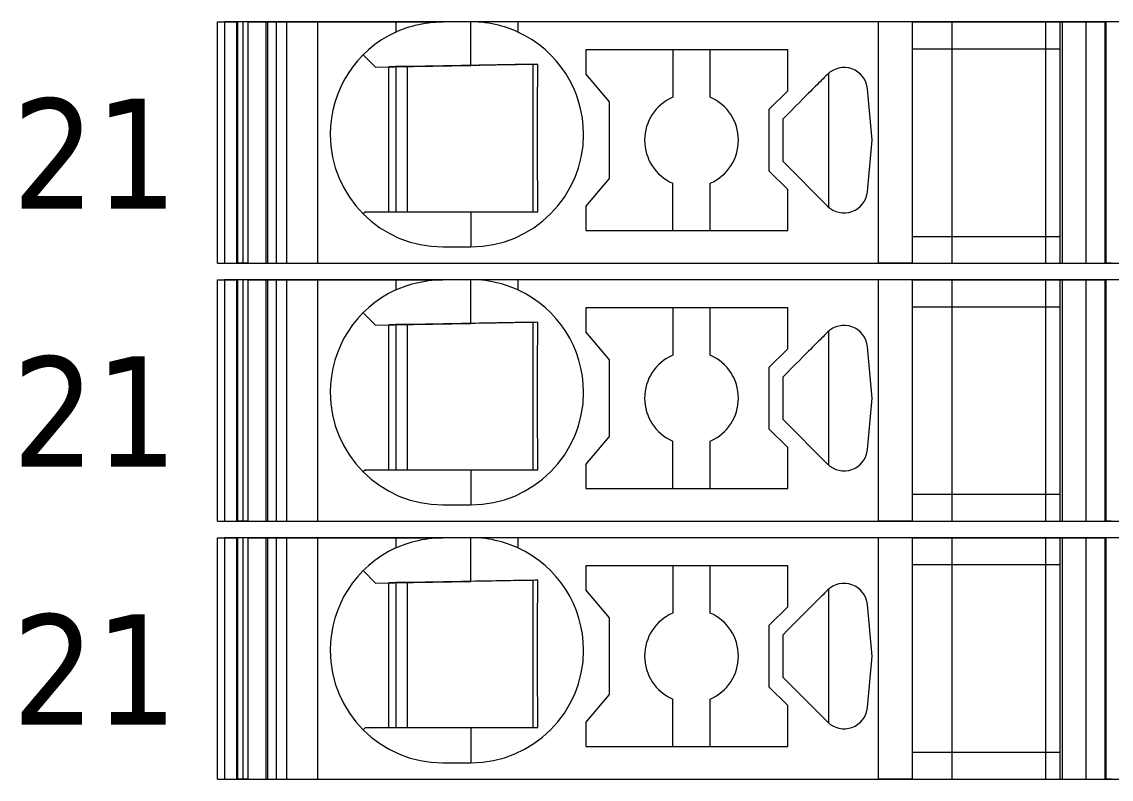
# Model space of a CAD drawing. Header units: millimetres. Extents: x 0 to 1680, y 0 to 1188.
# Drawn here: x 896.68 to 919.89, y 408.35 to 424.5 of the extents above; entities that cross this region are included whole.
import ezdxf
from ezdxf.enums import TextEntityAlignment as Align

# ---------------------------------------------------------------- set-up
doc = ezdxf.new("R2010")
doc.units = ezdxf.units.MM
for name, color, linetype, lineweight in [('EPLAN309', 5, 'Continuous', 5), ('EPLAN493', 5, 'Continuous', 5), ('MAIN-1', 7, 'Continuous', 5), ('MAIN-2', 7, 'Continuous', 5)]:
    doc.layers.add(name, color=color, linetype=linetype, lineweight=lineweight)
doc.styles.add('Tahoma', font='')
doc.styles.get('Tahoma').set_extended_font_data('Tahoma')

# ---------------------------------------------------------------- blocks, each defined once
blk = doc.blocks.new('EPLSYM_LibrarySPECIAL_Symbol12_Variant0_Placement8_36')
at = {"layer": 'EPLAN309', "lineweight": 13, "ltscale": 16}
blk.add_lwpolyline([(0, -5.15), (68.15, -5.15), (68.15, 0), (0, 0)], close=True, dxfattribs=at)
at = {"layer": 'EPLAN493', "color": 5, "style": 'Tahoma'}
blk.add_attdef('17_20450', text='', height=2.3478, dxfattribs=at).set_placement((0, -21.83478), align=Align.MIDDLE_RIGHT)
blk = doc.blocks.new('EPLSYM_LibrarySPECIAL_Symbol12_Variant0_Placement8_37')
at = {"layer": 'EPLAN309', "lineweight": 13, "ltscale": 16}
blk.add_lwpolyline([(0, -5.15), (68.15, -5.15), (68.15, 0), (0, 0)], close=True, dxfattribs=at)
at = {"layer": 'EPLAN493', "color": 5, "style": 'Tahoma'}
blk.add_attdef('17_20450', text='', height=2.3478, dxfattribs=at).set_placement((0, -21.83478), align=Align.MIDDLE_RIGHT)
blk = doc.blocks.new('EPLSYM_LibrarySPECIAL_Symbol12_Variant0_Placement8_38')
at = {"layer": 'EPLAN309', "lineweight": 13, "ltscale": 16}
blk.add_lwpolyline([(0, -5.15), (68.15, -5.15), (68.15, 0), (0, 0)], close=True, dxfattribs=at)
at = {"layer": 'EPLAN493', "color": 5, "style": 'Tahoma'}
blk.add_attdef('17_20450', text='', height=2.3478, dxfattribs=at).set_placement((0, -21.83478), align=Align.MIDDLE_RIGHT)

msp = doc.modelspace()

# ---------------------------------------------------------------- linework, layer by layer
at = {"layer": 'MAIN-1'}
for p, q in [((900.85, 424.5), (901.284, 424.5)), ((900.85, 419.35), (900.85, 424.5)), ((901.393, 424.5), (901.284, 424.5)), ((901.284, 419.35), (901.284, 424.5)), ((901.501, 424.5), (901.393, 424.5)), ((901.393, 419.35), (901.393, 424.5)), ((901.501, 424.5), (904.65, 424.5)), ((901.501, 419.35), (901.501, 424.5)), ((904.65, 424.5), (905.65, 424.5)), ((904.65, 424.5), (904.65, 424.282)), ((904.813, 424.349), (904.872, 424.37)), ((904.872, 424.37), (904.933, 424.39)), ((904.933, 424.39), (904.997, 424.409)), ((904.997, 424.409), (905.063, 424.427)), ((905.063, 424.427), (905.131, 424.443)), ((905.131, 424.443), (905.201, 424.458)), ((905.201, 424.458), (905.272, 424.47)), ((905.272, 424.47), (905.346, 424.481)), ((905.346, 424.481), (905.421, 424.489)), ((905.421, 424.489), (905.497, 424.495)), ((905.497, 424.495), (905.573, 424.499)), ((905.573, 424.499), (905.65, 424.5)), ((906.25, 424.5), (905.65, 424.5)), ((906.327, 424.499), (906.25, 424.5)), ((907.25, 424.5), (906.25, 424.5)), ((906.25, 423.568), (906.25, 424.5)), ((906.403, 424.495), (906.327, 424.499)), ((906.479, 424.489), (906.403, 424.495)), ((906.554, 424.481), (906.479, 424.489)), ((906.628, 424.47), (906.554, 424.481)), ((906.699, 424.458), (906.628, 424.47)), ((906.769, 424.443), (906.699, 424.458)), ((906.837, 424.427), (906.769, 424.443)), ((906.903, 424.409), (906.837, 424.427)), ((906.967, 424.39), (906.903, 424.409)), ((907.028, 424.37), (906.967, 424.39)), ((907.087, 424.349), (907.028, 424.37)), ((914.932, 424.5), (907.25, 424.5)), ((907.25, 424.5), (907.25, 424.282)), ((915.65, 424.5), (914.932, 424.5)), ((914.932, 419.35), (914.932, 424.5)), ((915.65, 424.5), (918.8, 424.5)), ((915.65, 424.5), (915.65, 419.35)), ((918.8, 424.5), (919.35, 424.5)), ((918.8, 424.5), (918.8, 419.35)), ((919.35, 424.5), (919.784, 424.5)), ((919.35, 424.5), (919.35, 419.35)), ((919.893, 424.5), (919.784, 424.5)), ((919.784, 419.35), (919.784, 424.5)), ((904.65, 424.282), (904.702, 424.305)), ((904.702, 424.305), (904.756, 424.327)), ((904.756, 424.327), (904.813, 424.349)), ((907.144, 424.327), (907.087, 424.349)), ((907.198, 424.305), (907.144, 424.327)), ((907.25, 424.282), (907.198, 424.305)), ((915.65, 423.925), (918.8, 423.925)), ((903.953, 423.797), (904.217, 423.533)), ((908.7, 423.9), (908.7, 423.389)), ((913, 423.9), (908.7, 423.9)), ((910.55, 423.9), (910.55, 422.892)), ((911.35, 422.892), (911.35, 423.9)), ((913, 423.029), (913, 423.9)), ((904.217, 423.533), (906.25, 423.568)), ((904.5, 420.45), (904.5, 423.538)), ((904.65, 423.54), (904.65, 420.45)), ((904.9, 420.45), (904.9, 423.545)), ((906.345, 423.57), (906.25, 423.568)), ((906.438, 423.571), (906.345, 423.57)), ((906.53, 423.573), (906.438, 423.571)), ((906.618, 423.575), (906.53, 423.573)), ((906.703, 423.576), (906.618, 423.575)), ((906.786, 423.577), (906.703, 423.576)), ((906.865, 423.579), (906.786, 423.577)), ((906.943, 423.58), (906.865, 423.579)), ((907.017, 423.581), (906.943, 423.58)), ((907.09, 423.582), (907.017, 423.581)), ((907.16, 423.584), (907.09, 423.582)), ((907.229, 423.585), (907.16, 423.584)), ((907.297, 423.586), (907.229, 423.585)), ((907.363, 423.587), (907.297, 423.586)), ((907.428, 423.588), (907.363, 423.587)), ((907.491, 423.589), (907.428, 423.588)), ((907.554, 423.59), (907.491, 423.589)), ((907.615, 423.591), (907.554, 423.59)), ((907.579, 420.45), (907.579, 423.591)), ((907.676, 423.592), (907.615, 423.591)), ((907.674, 423.377), (907.675, 423.45)), ((907.675, 423.45), (907.676, 423.522)), ((907.676, 423.522), (907.676, 423.592)), ((907.672, 423.149), (907.673, 423.227)), ((907.673, 423.303), (907.674, 423.377)), ((907.673, 423.227), (907.673, 423.303)), ((909.2, 422.793), (908.7, 423.389)), ((913.69, 423.222), (913.658, 423.191)), ((913.721, 423.253), (913.69, 423.222)), ((913.752, 423.285), (913.721, 423.253)), ((913.784, 423.316), (913.752, 423.285)), ((913.815, 423.347), (913.784, 423.316)), ((913.846, 423.379), (913.815, 423.347)), ((913.867, 423.398), (913.867, 420.552)), ((907.67, 422.988), (907.671, 423.07)), ((907.67, 422.904), (907.67, 422.988)), ((907.671, 423.07), (907.672, 423.149)), ((912.6, 422.629), (913, 423.029)), ((913.483, 423.015), (913.443, 422.975)), ((913.521, 423.053), (913.483, 423.015)), ((913.558, 423.09), (913.521, 423.053)), ((913.594, 423.126), (913.558, 423.09)), ((913.627, 423.159), (913.594, 423.126)), ((913.658, 423.191), (913.627, 423.159)), ((914.802, 421.975), (914.698, 423.072)), ((907.669, 422.817), (907.67, 422.904)), ((907.669, 422.726), (907.669, 422.817)), ((909.2, 421.157), (909.2, 422.793)), ((913.242, 422.774), (913.158, 422.69)), ((913.323, 422.856), (913.242, 422.774)), ((913.402, 422.934), (913.323, 422.856)), ((913.443, 422.975), (913.402, 422.934)), ((907.667, 422.431), (907.668, 422.534)), ((907.668, 422.632), (907.669, 422.726)), ((907.668, 422.534), (907.668, 422.632)), ((912.6, 422.629), (912.6, 421.321)), ((912.986, 422.518), (912.9, 422.432)), ((913.072, 422.604), (912.986, 422.518)), ((913.158, 422.69), (913.072, 422.604)), ((907.667, 422.324), (907.667, 422.431)), ((907.667, 422.213), (907.667, 422.324)), ((912.9, 422.302), (912.9, 422.432)), ((912.9, 422.171), (912.9, 422.302)), ((907.667, 422.1), (907.667, 422.213)), ((907.667, 421.979), (907.667, 422.1)), ((912.9, 422.04), (912.9, 422.171)), ((907.667, 421.861), (907.667, 421.979)), ((907.667, 421.747), (907.667, 421.861)), ((912.9, 421.91), (912.9, 422.04)), ((912.9, 421.779), (912.9, 421.91)), ((914.698, 420.878), (914.802, 421.975)), ((907.668, 421.638), (907.667, 421.747)), ((907.668, 421.534), (907.668, 421.638)), ((912.9, 421.648), (912.9, 421.779)), ((912.9, 421.518), (912.9, 421.648)), ((907.669, 421.434), (907.668, 421.534)), ((907.669, 421.339), (907.669, 421.434)), ((912.9, 421.518), (913.846, 420.571)), ((907.67, 421.248), (907.669, 421.339)), ((907.671, 421.159), (907.67, 421.248)), ((907.672, 421.073), (907.671, 421.159)), ((908.7, 420.561), (909.2, 421.157)), ((913, 420.921), (912.6, 421.321)), ((907.672, 420.99), (907.672, 421.073)), ((907.673, 420.908), (907.672, 420.99)), ((907.674, 420.829), (907.673, 420.908)), ((910.55, 420.05), (910.55, 421.058)), ((911.35, 420.05), (911.35, 421.058)), ((913, 420.05), (913, 420.921)), ((907.675, 420.75), (907.674, 420.829)), ((907.676, 420.674), (907.675, 420.75)), ((907.676, 420.598), (907.676, 420.674)), ((904, 420.45), (903.953, 420.403)), ((904, 420.45), (906.25, 420.45)), ((906.25, 420.45), (906.342, 420.45)), ((906.25, 420.45), (906.25, 419.7)), ((906.342, 420.45), (906.433, 420.45)), ((906.433, 420.45), (906.523, 420.45)), ((906.523, 420.45), (906.61, 420.45)), ((906.61, 420.45), (906.695, 420.45)), ((906.695, 420.45), (906.778, 420.45)), ((906.778, 420.45), (906.858, 420.45)), ((906.858, 420.45), (906.936, 420.45)), ((906.936, 420.45), (907.011, 420.45)), ((907.011, 420.45), (907.085, 420.45)), ((907.085, 420.45), (907.157, 420.45)), ((907.157, 420.45), (907.226, 420.45)), ((907.226, 420.45), (907.295, 420.45)), ((907.295, 420.45), (907.361, 420.45)), ((907.361, 420.45), (907.427, 420.45)), ((907.427, 420.45), (907.491, 420.45)), ((907.491, 420.45), (907.555, 420.45)), ((907.555, 420.45), (907.617, 420.45)), ((907.617, 420.45), (907.678, 420.45)), ((907.677, 420.524), (907.676, 420.598)), ((907.678, 420.45), (907.677, 420.524)), ((908.7, 420.561), (908.7, 420.05)), ((908.7, 420.05), (913, 420.05)), ((915.65, 419.925), (918.8, 419.925)), ((905.65, 419.7), (906.25, 419.7)), ((900.85, 419.35), (901.284, 419.35)), ((901.393, 419.35), (901.284, 419.35)), ((901.501, 419.35), (901.393, 419.35)), ((901.501, 419.35), (914.932, 419.35)), ((915.65, 419.35), (914.932, 419.35)), ((915.65, 419.35), (918.8, 419.35)), ((918.8, 419.35), (919.35, 419.35)), ((919.35, 419.35), (919.784, 419.35)), ((919.893, 419.35), (919.784, 419.35)), ((900.85, 419), (901.284, 419)), ((900.85, 413.85), (900.85, 419)), ((901.393, 419), (901.284, 419)), ((901.284, 413.85), (901.284, 419)), ((901.501, 419), (901.393, 419)), ((901.393, 413.85), (901.393, 419)), ((901.501, 419), (904.65, 419)), ((901.501, 413.85), (901.501, 419)), ((904.65, 419), (905.65, 419)), ((904.65, 419), (904.65, 418.782)), ((904.65, 418.782), (904.702, 418.805)), ((904.702, 418.805), (904.756, 418.827)), ((904.756, 418.827), (904.813, 418.849)), ((904.813, 418.849), (904.872, 418.87)), ((904.872, 418.87), (904.933, 418.89)), ((904.933, 418.89), (904.997, 418.909)), ((904.997, 418.909), (905.063, 418.927)), ((905.063, 418.927), (905.131, 418.943)), ((905.131, 418.943), (905.201, 418.958)), ((905.201, 418.958), (905.272, 418.97)), ((905.272, 418.97), (905.346, 418.981)), ((905.346, 418.981), (905.421, 418.989)), ((905.421, 418.989), (905.497, 418.995)), ((905.497, 418.995), (905.573, 418.999)), ((905.573, 418.999), (905.65, 419)), ((906.25, 419), (905.65, 419)), ((906.327, 418.999), (906.25, 419)), ((907.25, 419), (906.25, 419)), ((906.25, 418.068), (906.25, 419)), ((906.403, 418.995), (906.327, 418.999)), ((906.479, 418.989), (906.403, 418.995)), ((906.554, 418.981), (906.479, 418.989)), ((906.628, 418.97), (906.554, 418.981)), ((906.699, 418.958), (906.628, 418.97)), ((906.769, 418.943), (906.699, 418.958)), ((906.837, 418.927), (906.769, 418.943)), ((906.903, 418.909), (906.837, 418.927)), ((906.967, 418.89), (906.903, 418.909)), ((907.028, 418.87), (906.967, 418.89)), ((907.087, 418.849), (907.028, 418.87)), ((907.144, 418.827), (907.087, 418.849)), ((907.198, 418.805), (907.144, 418.827)), ((907.25, 418.782), (907.198, 418.805)), ((914.932, 419), (907.25, 419)), ((907.25, 419), (907.25, 418.782)), ((915.65, 419), (914.932, 419)), ((914.932, 413.85), (914.932, 419)), ((915.65, 419), (918.8, 419)), ((915.65, 419), (915.65, 413.85)), ((918.8, 419), (919.35, 419)), ((918.8, 419), (918.8, 413.85)), ((919.35, 419), (919.784, 419)), ((919.35, 419), (919.35, 413.85)), ((919.893, 419), (919.784, 419)), ((919.784, 413.85), (919.784, 419)), ((908.7, 418.4), (908.7, 417.889)), ((913, 418.4), (908.7, 418.4)), ((910.55, 418.4), (910.55, 417.392)), ((911.35, 417.392), (911.35, 418.4)), ((913, 417.529), (913, 418.4)), ((915.65, 418.425), (918.8, 418.425)), ((903.953, 418.297), (904.217, 418.033)), ((904.217, 418.033), (906.25, 418.068)), ((904.5, 414.95), (904.5, 418.038)), ((904.65, 418.04), (904.65, 414.95)), ((904.9, 414.95), (904.9, 418.045)), ((906.345, 418.07), (906.25, 418.068)), ((906.438, 418.071), (906.345, 418.07)), ((906.53, 418.073), (906.438, 418.071)), ((906.618, 418.075), (906.53, 418.073)), ((906.703, 418.076), (906.618, 418.075)), ((906.786, 418.077), (906.703, 418.076)), ((906.865, 418.079), (906.786, 418.077)), ((906.943, 418.08), (906.865, 418.079)), ((907.017, 418.081), (906.943, 418.08)), ((907.09, 418.082), (907.017, 418.081)), ((907.16, 418.084), (907.09, 418.082)), ((907.229, 418.085), (907.16, 418.084)), ((907.297, 418.086), (907.229, 418.085)), ((907.363, 418.087), (907.297, 418.086)), ((907.428, 418.088), (907.363, 418.087)), ((907.491, 418.089), (907.428, 418.088)), ((907.554, 418.09), (907.491, 418.089)), ((907.615, 418.091), (907.554, 418.09)), ((907.579, 414.95), (907.579, 418.091)), ((907.676, 418.092), (907.615, 418.091)), ((907.673, 417.803), (907.674, 417.877)), ((907.674, 417.877), (907.675, 417.95)), ((907.675, 417.95), (907.676, 418.022)), ((907.676, 418.022), (907.676, 418.092)), ((909.2, 417.293), (908.7, 417.889)), ((913.846, 417.879), (913.815, 417.847)), ((913.867, 417.898), (913.867, 415.052)), ((907.671, 417.57), (907.672, 417.649)), ((907.672, 417.649), (907.673, 417.727)), ((907.673, 417.727), (907.673, 417.803)), ((913.627, 417.659), (913.594, 417.626)), ((913.658, 417.691), (913.627, 417.659)), ((913.69, 417.722), (913.658, 417.691)), ((913.721, 417.753), (913.69, 417.722)), ((913.752, 417.785), (913.721, 417.753)), ((913.784, 417.816), (913.752, 417.785)), ((913.815, 417.847), (913.784, 417.816)), ((907.669, 417.317), (907.67, 417.404)), ((907.67, 417.488), (907.671, 417.57)), ((907.67, 417.404), (907.67, 417.488)), ((912.6, 417.129), (913, 417.529)), ((913.402, 417.434), (913.323, 417.356)), ((913.443, 417.475), (913.402, 417.434)), ((913.483, 417.515), (913.443, 417.475)), ((913.521, 417.553), (913.483, 417.515)), ((913.558, 417.59), (913.521, 417.553)), ((913.594, 417.626), (913.558, 417.59)), ((914.802, 416.475), (914.698, 417.572)), ((907.668, 417.132), (907.669, 417.226)), ((907.669, 417.226), (907.669, 417.317)), ((909.2, 415.657), (909.2, 417.293)), ((913.158, 417.19), (913.072, 417.104)), ((913.242, 417.274), (913.158, 417.19)), ((913.323, 417.356), (913.242, 417.274)), ((907.667, 416.931), (907.668, 417.034)), ((907.668, 417.034), (907.668, 417.132)), ((912.6, 417.129), (912.6, 415.821)), ((912.986, 417.018), (912.9, 416.932)), ((913.072, 417.104), (912.986, 417.018)), ((907.667, 416.824), (907.667, 416.931)), ((907.667, 416.713), (907.667, 416.824)), ((907.667, 416.6), (907.667, 416.713)), ((912.9, 416.802), (912.9, 416.932)), ((912.9, 416.671), (912.9, 416.802)), ((907.667, 416.479), (907.667, 416.6)), ((907.667, 416.361), (907.667, 416.479)), ((912.9, 416.54), (912.9, 416.671)), ((912.9, 416.41), (912.9, 416.54)), ((914.698, 415.378), (914.802, 416.475)), ((907.667, 416.247), (907.667, 416.361)), ((907.668, 416.138), (907.667, 416.247)), ((912.9, 416.279), (912.9, 416.41)), ((912.9, 416.148), (912.9, 416.279)), ((907.668, 416.034), (907.668, 416.138)), ((907.669, 415.934), (907.668, 416.034)), ((912.9, 416.018), (912.9, 416.148)), ((912.9, 416.018), (913.846, 415.071)), ((907.669, 415.839), (907.669, 415.934)), ((907.67, 415.748), (907.669, 415.839)), ((913, 415.421), (912.6, 415.821)), ((907.671, 415.659), (907.67, 415.748)), ((907.672, 415.573), (907.671, 415.659)), ((907.672, 415.49), (907.672, 415.573)), ((908.7, 415.061), (909.2, 415.657)), ((910.55, 414.55), (910.55, 415.558)), ((911.35, 414.55), (911.35, 415.558)), ((907.673, 415.408), (907.672, 415.49)), ((907.674, 415.329), (907.673, 415.408)), ((907.675, 415.25), (907.674, 415.329)), ((913, 414.55), (913, 415.421)), ((907.676, 415.174), (907.675, 415.25)), ((907.676, 415.098), (907.676, 415.174)), ((907.677, 415.024), (907.676, 415.098)), ((904, 414.95), (903.953, 414.903)), ((904, 414.95), (906.25, 414.95)), ((906.25, 414.95), (906.342, 414.95)), ((906.25, 414.95), (906.25, 414.2)), ((906.342, 414.95), (906.433, 414.95)), ((906.433, 414.95), (906.523, 414.95)), ((906.523, 414.95), (906.61, 414.95)), ((906.61, 414.95), (906.695, 414.95)), ((906.695, 414.95), (906.778, 414.95)), ((906.778, 414.95), (906.858, 414.95)), ((906.858, 414.95), (906.936, 414.95)), ((906.936, 414.95), (907.011, 414.95)), ((907.011, 414.95), (907.085, 414.95)), ((907.085, 414.95), (907.157, 414.95)), ((907.157, 414.95), (907.226, 414.95)), ((907.226, 414.95), (907.295, 414.95)), ((907.295, 414.95), (907.361, 414.95)), ((907.361, 414.95), (907.427, 414.95)), ((907.427, 414.95), (907.491, 414.95)), ((907.491, 414.95), (907.555, 414.95)), ((907.555, 414.95), (907.617, 414.95)), ((907.617, 414.95), (907.678, 414.95)), ((907.678, 414.95), (907.677, 415.024)), ((908.7, 415.061), (908.7, 414.55)), ((908.7, 414.55), (913, 414.55)), ((915.65, 414.425), (918.8, 414.425)), ((905.65, 414.2), (906.25, 414.2)), ((900.85, 413.85), (901.284, 413.85)), ((901.393, 413.85), (901.284, 413.85)), ((901.501, 413.85), (901.393, 413.85)), ((901.501, 413.85), (914.932, 413.85)), ((915.65, 413.85), (914.932, 413.85)), ((915.65, 413.85), (918.8, 413.85)), ((918.8, 413.85), (919.35, 413.85)), ((919.35, 413.85), (919.784, 413.85)), ((919.893, 413.85), (919.784, 413.85)), ((900.85, 413.5), (901.284, 413.5)), ((900.85, 408.35), (900.85, 413.5)), ((901.393, 413.5), (901.284, 413.5)), ((901.284, 408.35), (901.284, 413.5)), ((901.501, 413.5), (901.393, 413.5)), ((901.393, 408.35), (901.393, 413.5)), ((901.501, 413.5), (904.65, 413.5)), ((901.501, 408.35), (901.501, 413.5)), ((904.65, 413.5), (905.65, 413.5)), ((904.65, 413.5), (904.65, 413.282)), ((905.131, 413.443), (905.201, 413.458)), ((905.201, 413.458), (905.272, 413.47)), ((905.272, 413.47), (905.346, 413.481)), ((905.346, 413.481), (905.421, 413.489)), ((905.421, 413.489), (905.497, 413.495)), ((905.497, 413.495), (905.573, 413.499)), ((905.573, 413.499), (905.65, 413.5)), ((906.25, 413.5), (905.65, 413.5)), ((906.327, 413.499), (906.25, 413.5)), ((907.25, 413.5), (906.25, 413.5)), ((906.25, 412.568), (906.25, 413.5)), ((906.403, 413.495), (906.327, 413.499)), ((906.479, 413.489), (906.403, 413.495)), ((906.554, 413.481), (906.479, 413.489)), ((906.628, 413.47), (906.554, 413.481)), ((906.699, 413.458), (906.628, 413.47)), ((906.769, 413.443), (906.699, 413.458)), ((914.932, 413.5), (907.25, 413.5)), ((907.25, 413.5), (907.25, 413.282)), ((915.65, 413.5), (914.932, 413.5)), ((914.932, 408.35), (914.932, 413.5)), ((915.65, 413.5), (918.8, 413.5)), ((915.65, 413.5), (915.65, 408.35)), ((918.8, 413.5), (919.35, 413.5)), ((918.8, 413.5), (918.8, 408.35)), ((919.35, 413.5), (919.784, 413.5)), ((919.35, 413.5), (919.35, 408.35)), ((919.893, 413.5), (919.784, 413.5)), ((919.784, 408.35), (919.784, 413.5)), ((904.65, 413.282), (904.702, 413.305)), ((904.702, 413.305), (904.756, 413.327)), ((904.756, 413.327), (904.813, 413.349)), ((904.813, 413.349), (904.872, 413.37)), ((904.872, 413.37), (904.933, 413.39)), ((904.933, 413.39), (904.997, 413.409)), ((904.997, 413.409), (905.063, 413.427)), ((905.063, 413.427), (905.131, 413.443)), ((906.837, 413.427), (906.769, 413.443)), ((906.903, 413.409), (906.837, 413.427)), ((906.967, 413.39), (906.903, 413.409)), ((907.028, 413.37), (906.967, 413.39)), ((907.087, 413.349), (907.028, 413.37)), ((907.144, 413.327), (907.087, 413.349)), ((907.198, 413.305), (907.144, 413.327)), ((907.25, 413.282), (907.198, 413.305)), ((903.953, 412.797), (904.217, 412.533)), ((908.7, 412.9), (908.7, 412.389)), ((913, 412.9), (908.7, 412.9)), ((910.55, 412.9), (910.55, 411.892)), ((911.35, 411.892), (911.35, 412.9)), ((913, 412.029), (913, 412.9)), ((915.65, 412.925), (918.8, 412.925)), ((904.217, 412.533), (906.25, 412.568)), ((904.5, 409.45), (904.5, 412.538)), ((904.65, 412.54), (904.65, 409.45)), ((904.9, 409.45), (904.9, 412.545)), ((906.345, 412.57), (906.25, 412.568)), ((906.438, 412.571), (906.345, 412.57)), ((906.53, 412.573), (906.438, 412.571)), ((906.618, 412.575), (906.53, 412.573)), ((906.703, 412.576), (906.618, 412.575)), ((906.786, 412.577), (906.703, 412.576)), ((906.865, 412.579), (906.786, 412.577)), ((906.943, 412.58), (906.865, 412.579)), ((907.017, 412.581), (906.943, 412.58)), ((907.09, 412.582), (907.017, 412.581)), ((907.16, 412.584), (907.09, 412.582)), ((907.229, 412.585), (907.16, 412.584)), ((907.297, 412.586), (907.229, 412.585)), ((907.363, 412.587), (907.297, 412.586)), ((907.428, 412.588), (907.363, 412.587)), ((907.491, 412.589), (907.428, 412.588)), ((907.554, 412.59), (907.491, 412.589)), ((907.615, 412.591), (907.554, 412.59)), ((907.579, 409.45), (907.579, 412.591)), ((907.676, 412.592), (907.615, 412.591)), ((907.676, 412.522), (907.676, 412.592)), ((907.673, 412.303), (907.674, 412.377)), ((907.673, 412.227), (907.673, 412.303)), ((907.674, 412.377), (907.675, 412.45)), ((907.675, 412.45), (907.676, 412.522)), ((909.2, 411.793), (908.7, 412.389)), ((913.784, 412.316), (913.752, 412.285)), ((913.815, 412.347), (913.784, 412.316)), ((913.846, 412.379), (913.815, 412.347)), ((913.867, 412.398), (913.867, 409.552)), ((907.67, 411.988), (907.671, 412.07)), ((907.671, 412.07), (907.672, 412.149)), ((907.672, 412.149), (907.673, 412.227)), ((913.558, 412.09), (913.521, 412.053)), ((913.594, 412.126), (913.558, 412.09)), ((913.627, 412.159), (913.594, 412.126)), ((913.658, 412.191), (913.627, 412.159)), ((913.69, 412.222), (913.658, 412.191)), ((913.721, 412.253), (913.69, 412.222)), ((913.752, 412.285), (913.721, 412.253)), ((914.802, 410.975), (914.698, 412.072)), ((907.669, 411.817), (907.67, 411.904)), ((907.67, 411.904), (907.67, 411.988)), ((912.6, 411.629), (913, 412.029)), ((913.323, 411.856), (913.242, 411.774)), ((913.402, 411.934), (913.323, 411.856)), ((913.443, 411.975), (913.402, 411.934)), ((913.483, 412.015), (913.443, 411.975)), ((913.521, 412.053), (913.483, 412.015)), ((907.668, 411.632), (907.669, 411.726)), ((907.668, 411.534), (907.668, 411.632)), ((907.669, 411.726), (907.669, 411.817)), ((909.2, 410.157), (909.2, 411.793)), ((912.6, 411.629), (912.6, 410.321)), ((913.072, 411.604), (912.986, 411.518)), ((913.158, 411.69), (913.072, 411.604)), ((913.242, 411.774), (913.158, 411.69)), ((907.667, 411.431), (907.668, 411.534)), ((907.667, 411.324), (907.667, 411.431)), ((912.986, 411.518), (912.9, 411.432)), ((912.9, 411.302), (912.9, 411.432)), ((907.667, 411.213), (907.667, 411.324)), ((907.667, 411.1), (907.667, 411.213)), ((912.9, 411.171), (912.9, 411.302)), ((912.9, 411.04), (912.9, 411.171)), ((907.667, 410.979), (907.667, 411.1)), ((907.667, 410.861), (907.667, 410.979)), ((912.9, 410.91), (912.9, 411.04)), ((912.9, 410.779), (912.9, 410.91)), ((914.698, 409.878), (914.802, 410.975)), ((907.667, 410.747), (907.667, 410.861)), ((907.668, 410.638), (907.667, 410.747)), ((912.9, 410.648), (912.9, 410.779)), ((907.668, 410.534), (907.668, 410.638)), ((907.669, 410.434), (907.668, 410.534)), ((912.9, 410.518), (912.9, 410.648)), ((912.9, 410.518), (913.846, 409.571)), ((907.669, 410.339), (907.669, 410.434)), ((907.67, 410.248), (907.669, 410.339)), ((907.671, 410.159), (907.67, 410.248)), ((913, 409.921), (912.6, 410.321)), ((907.672, 410.073), (907.671, 410.159)), ((907.672, 409.99), (907.672, 410.073)), ((907.673, 409.908), (907.672, 409.99)), ((908.7, 409.561), (909.2, 410.157)), ((910.55, 409.05), (910.55, 410.058)), ((911.35, 409.05), (911.35, 410.058)), ((907.674, 409.829), (907.673, 409.908)), ((907.675, 409.75), (907.674, 409.829)), ((907.676, 409.674), (907.675, 409.75)), ((913, 409.05), (913, 409.921)), ((907.676, 409.598), (907.676, 409.674)), ((907.677, 409.524), (907.676, 409.598)), ((907.678, 409.45), (907.677, 409.524)), ((908.7, 409.561), (908.7, 409.05)), ((904, 409.45), (903.953, 409.403)), ((904, 409.45), (906.25, 409.45)), ((906.25, 409.45), (906.342, 409.45)), ((906.25, 409.45), (906.25, 408.7)), ((906.342, 409.45), (906.433, 409.45)), ((906.433, 409.45), (906.523, 409.45)), ((906.523, 409.45), (906.61, 409.45)), ((906.61, 409.45), (906.695, 409.45)), ((906.695, 409.45), (906.778, 409.45)), ((906.778, 409.45), (906.858, 409.45)), ((906.858, 409.45), (906.936, 409.45)), ((906.936, 409.45), (907.011, 409.45)), ((907.011, 409.45), (907.085, 409.45)), ((907.085, 409.45), (907.157, 409.45)), ((907.157, 409.45), (907.226, 409.45)), ((907.226, 409.45), (907.295, 409.45)), ((907.295, 409.45), (907.361, 409.45)), ((907.361, 409.45), (907.427, 409.45)), ((907.427, 409.45), (907.491, 409.45)), ((907.491, 409.45), (907.555, 409.45)), ((907.555, 409.45), (907.617, 409.45)), ((907.617, 409.45), (907.678, 409.45)), ((908.7, 409.05), (913, 409.05)), ((915.65, 408.925), (918.8, 408.925)), ((905.65, 408.7), (906.25, 408.7)), ((900.85, 408.35), (901.284, 408.35)), ((901.393, 408.35), (901.284, 408.35)), ((901.501, 408.35), (901.393, 408.35)), ((901.501, 408.35), (914.932, 408.35)), ((915.65, 408.35), (914.932, 408.35)), ((915.65, 408.35), (918.8, 408.35)), ((918.8, 408.35), (919.35, 408.35)), ((919.35, 408.35), (919.784, 408.35)), ((919.893, 408.35), (919.784, 408.35))]:
    msp.add_line(p, q, dxfattribs=at)
for centre, radius, start, end in [((905.65, 422.1), 2.4, 114.6244, 180), ((906.25, 422.1), 2.4, 0, 65.3756), ((914.2, 423.025), 0.5, 5.4404, 135), ((910.95, 421.975), 1, 113.5782, 180), ((910.95, 421.975), 1, 0, 66.4218), ((905.65, 422.1), 2.4, 180, 270), ((906.25, 422.1), 2.4, 270, 0), ((910.95, 421.975), 1, 180, 246.4218), ((910.95, 421.975), 1, 293.5782, 0), ((914.2, 420.925), 0.5, 225, 354.5596), ((905.65, 416.6), 2.4, 114.6244, 180), ((906.25, 416.6), 2.4, 0, 65.3756), ((914.2, 417.525), 0.5, 5.4404, 135), ((910.95, 416.475), 1, 113.5782, 180), ((910.95, 416.475), 1, 0, 66.4218), ((905.65, 416.6), 2.4, 180, 270), ((906.25, 416.6), 2.4, 270, 0), ((910.95, 416.475), 1, 180, 246.4218), ((910.95, 416.475), 1, 293.5782, 0), ((914.2, 415.425), 0.5, 225, 354.5596), ((905.65, 411.1), 2.4, 114.6244, 180), ((906.25, 411.1), 2.4, 0, 65.3756), ((914.2, 412.025), 0.5, 5.4404, 135), ((910.95, 410.975), 1, 113.5782, 180), ((910.95, 410.975), 1, 0, 66.4218), ((905.65, 411.1), 2.4, 180, 270), ((906.25, 411.1), 2.4, 270, 0), ((910.95, 410.975), 1, 180, 246.4218), ((910.95, 410.975), 1, 293.5782, 0), ((914.2, 409.925), 0.5, 225, 354.5596)]:
    msp.add_arc(centre, radius, start, end, dxfattribs=at)
at = {"layer": 'MAIN-2'}
for p, q in [((901.256, 424.5), (901.256, 419.35)), ((901.889, 419.35), (901.889, 424.5)), ((901.917, 424.5), (901.917, 419.35)), ((902.102, 424.5), (902.102, 419.35)), ((902.32, 424.5), (902.32, 419.35)), ((902.981, 424.5), (902.981, 419.35)), ((916.506, 419.35), (916.506, 424.5)), ((918.491, 424.5), (918.491, 419.35)), ((918.85, 424.5), (918.85, 419.35)), ((919.756, 424.5), (919.756, 419.35)), ((904.217, 423.533), (904.5, 423.538)), ((904.65, 423.542), (904.5, 423.539)), ((904.5, 423.539), (904.5, 423.538)), ((904.5, 423.538), (904.5, 423.538)), ((904.9, 423.548), (904.65, 423.543)), ((904.65, 423.542), (904.65, 423.543)), ((904.65, 423.542), (904.65, 423.54)), ((904.9, 423.553), (907.579, 423.6)), ((904.9, 423.548), (904.9, 423.553)), ((904.9, 423.545), (904.9, 423.548)), ((907.579, 423.6), (907.676, 423.592)), ((907.579, 423.591), (907.579, 423.6)), ((904.65, 420.45), (904.65, 420.45)), ((904.9, 420.45), (904.9, 420.45)), ((901.256, 419), (901.256, 413.85)), ((901.889, 413.85), (901.889, 419)), ((901.917, 419), (901.917, 413.85)), ((902.102, 419), (902.102, 413.85)), ((902.32, 419), (902.32, 413.85)), ((902.981, 419), (902.981, 413.85)), ((916.506, 413.85), (916.506, 419)), ((918.491, 419), (918.491, 413.85)), ((918.85, 419), (918.85, 413.85)), ((919.756, 419), (919.756, 413.85)), ((904.9, 418.053), (907.579, 418.1)), ((907.579, 418.1), (907.676, 418.092)), ((907.579, 418.091), (907.579, 418.1)), ((904.217, 418.033), (904.5, 418.038)), ((904.65, 418.042), (904.5, 418.039)), ((904.5, 418.039), (904.5, 418.038)), ((904.5, 418.038), (904.5, 418.038)), ((904.9, 418.048), (904.65, 418.043)), ((904.65, 418.042), (904.65, 418.043)), ((904.65, 418.042), (904.65, 418.04)), ((904.9, 418.048), (904.9, 418.053)), ((904.9, 418.045), (904.9, 418.048)), ((904.65, 414.95), (904.65, 414.95)), ((904.9, 414.95), (904.9, 414.95)), ((901.256, 413.5), (901.256, 408.35)), ((901.889, 408.35), (901.889, 413.5)), ((901.917, 413.5), (901.917, 408.35)), ((902.102, 413.5), (902.102, 408.35)), ((902.32, 413.5), (902.32, 408.35)), ((902.981, 413.5), (902.981, 408.35)), ((916.506, 408.35), (916.506, 413.5)), ((918.491, 413.5), (918.491, 408.35)), ((918.85, 413.5), (918.85, 408.35)), ((919.756, 413.5), (919.756, 408.35)), ((904.217, 412.533), (904.5, 412.538)), ((904.65, 412.542), (904.5, 412.539)), ((904.5, 412.539), (904.5, 412.538)), ((904.5, 412.538), (904.5, 412.538)), ((904.9, 412.548), (904.65, 412.543)), ((904.65, 412.542), (904.65, 412.543)), ((904.65, 412.542), (904.65, 412.54)), ((904.9, 412.553), (907.579, 412.6)), ((904.9, 412.548), (904.9, 412.553)), ((904.9, 412.545), (904.9, 412.548)), ((907.579, 412.6), (907.676, 412.592)), ((907.579, 412.591), (907.579, 412.6)), ((904.65, 409.45), (904.65, 409.45)), ((904.9, 409.45), (904.9, 409.45))]:
    msp.add_line(p, q, dxfattribs=at)

# ---------------------------------------------------------------- block references
ref = msp.add_blockref('EPLSYM_LibrarySPECIAL_Symbol12_Variant0_Placement8_36', (901, 424.5))
ref.add_attrib('17_20450', '21', dxfattribs={"layer": 'EPLAN493', "color": 5, "height": 2.3478, "style": 'Tahoma'}).set_placement((900, 421.69), align=Align.MIDDLE_RIGHT)
ref = msp.add_blockref('EPLSYM_LibrarySPECIAL_Symbol12_Variant0_Placement8_37', (901, 419))
ref.add_attrib('17_20450', '21', dxfattribs={"layer": 'EPLAN493', "color": 5, "height": 2.3478, "style": 'Tahoma'}).set_placement((900, 416.19), align=Align.MIDDLE_RIGHT)
ref = msp.add_blockref('EPLSYM_LibrarySPECIAL_Symbol12_Variant0_Placement8_38', (901, 413.5))
ref.add_attrib('17_20450', '21', dxfattribs={"layer": 'EPLAN493', "color": 5, "height": 2.3478, "style": 'Tahoma'}).set_placement((900, 410.69), align=Align.MIDDLE_RIGHT)

doc.saveas('drawing.dxf')
